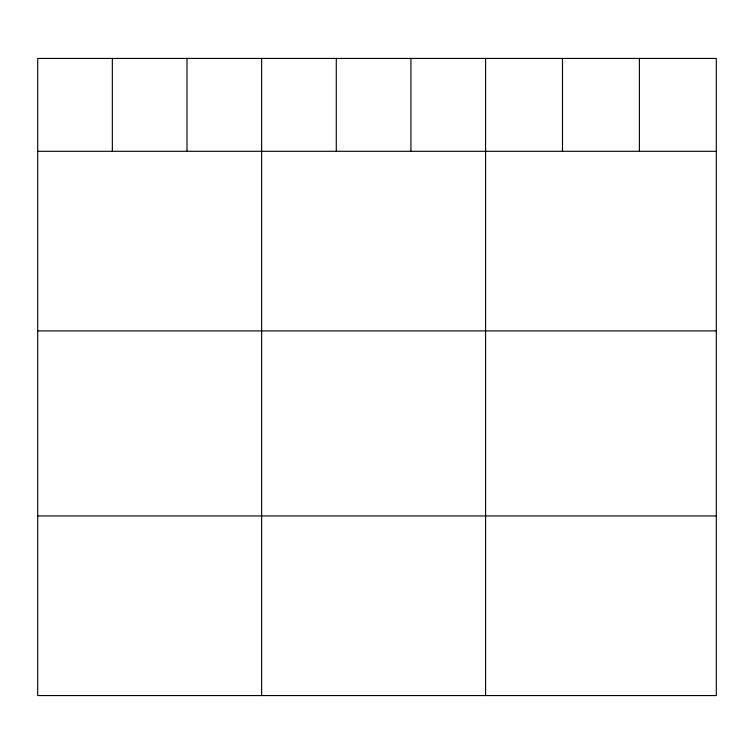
<?xml version="1.0" encoding="UTF-8"?>
<svg xmlns="http://www.w3.org/2000/svg" width="754" height="754" viewBox="0 0 754 754"><rect width="100%" height="100%" fill="white"/><g stroke="black" fill="none" stroke-linecap="round" stroke-linejoin="round"><path stroke-width="1.13" d="M716.3 151.3L716.3 695.556L37.7 695.556L37.7 58.444L716.3 58.444L716.3 151.3L37.7 151.3M37.7 330.902L716.3 330.902M37.7 515.953L716.3 515.953M639.392 58.444L639.392 151.3M562.484 58.444L562.484 151.3M485.576 58.444L485.576 695.556M410.93 58.444L410.93 151.3M336.284 58.444L336.284 151.3M261.638 58.444L261.638 695.556M186.992 58.444L186.992 151.3M112.346 58.444L112.346 151.3"/></g></svg>
